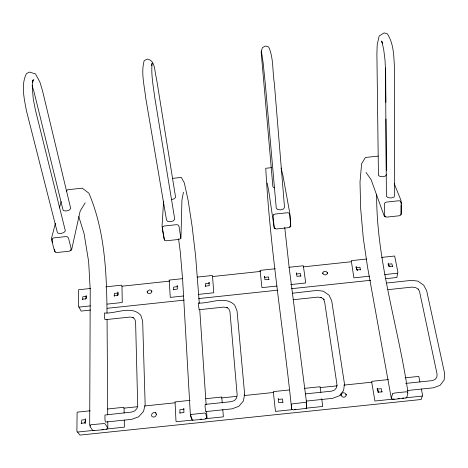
<?xml version="1.0" encoding="UTF-8"?>
<svg xmlns="http://www.w3.org/2000/svg" width="468" height="468" viewBox="0 0 468 468"><rect width="100%" height="100%" fill="white"/><g stroke="black" fill="none" stroke-linecap="round" stroke-linejoin="round"><path stroke-width="0.7" d="M400.988 214.853L401.029 204.82M401.035 203.387L401.041 200.52L394.267 183.76M85.316 418.778L85.293 422.85L81.093 423.288M86.13 295.331L86.112 298.818L82.222 299.233M81.66 423.4L81.689 420.012L85.176 419.65M82.748 299.555L82.772 296.77L86.638 296.355M180.946 238.481L181.929 200.088L183.438 192.196M376.652 194.787C376.447 261.548 398.192 326.05 407.85 391.628L407.47 392.945M163.584 201.462L162.057 226.237L164.502 240.242M32.579 81.455L32.819 80.069L32.356 88.154L33.228 98.649L35.252 109.319L65.362 230.929L63.788 232.602L60.723 233.555L57.979 233.222L57.172 231.806L26.319 110.296C24.248 98.479 20.785 85.065 26.383 73.722L29.256 72.072L35.492 73.903L39.85 81.958L42.448 90.476L70.732 208.552L69.241 210.091L66.316 210.986L63.677 210.694L62.887 209.401L33.918 91.412L32.07 85.521M389.867 265.783L389.721 266.602L388.703 265.087M261.39 51.012L263.127 62.741L265.321 84.064L276.266 208.213L277.705 209.565L280.736 209.869L283.555 208.933L284.509 207.324L274.324 83.076C272.353 71.177 273.727 58.114 268.667 46.981L265.403 46.004L262.384 47.677L261.167 52.053L272.885 186.709L274.26 187.943M378.518 392.283L378.811 390.985L378.676 391.634L377.588 389.85M357.312 270.34L357.599 269.217L357.511 270.036L356.528 268.515M151.474 65.707L152.159 63.063C150.93 74.131 153.206 85.258 154.551 96.221L174.739 219.147L173.476 220.791L170.533 221.733L167.649 221.417L166.52 220.03L145.589 97.204C144.337 85.199 140.88 72.669 144.156 60.723L147.098 59.062C155.745 60.191 154.311 71.82 156.376 77.934L175.582 197.221L174.371 198.736L171.551 199.614M55.411 223.365L51.538 238.13L52.615 242.289M59.465 207.897L61.127 201.573M322.657 273.751L323.119 272.078L324.722 271.229L326.524 271.709L327.477 273.236L327.512 272.429L327.05 274.108L325.441 274.956L323.628 274.47L322.68 272.943M151.889 291.143L151.24 292.833L149.567 293.688L147.841 293.196L147.081 291.652L147.362 292.424L148.005 290.739L149.678 289.891L151.392 290.376L151.901 291.4M85.521 420.387L84.755 422.358L85.246 423.569M292.307 293.237L317.146 290.4L323.329 291.195L329.074 295.209L331.713 300.848L344.46 383.789L343.611 390.505L339.282 395.846L332.619 398.338L306.183 401.099M118.211 293.916L117.532 295.606L117.205 294.834M32.584 82.257L33.801 79.326M85.603 299.005L86.317 297.315M386.357 174.447L385.72 175.904L383.122 176.758L380.098 176.512L378.431 175.301L376.898 53.668L377.19 44.788L379.174 35.983L384.164 32.895L387.381 33.883C394.226 44.46 393.793 57.775 394.565 69.878L394.676 195.46L394.033 197.04L391.336 197.958L388.165 197.671L386.398 196.349L385.527 70.873L385.012 59.974L383.696 49.468L381.87 41.588L382.479 42.892M66.333 191.587L67.41 189.774L82.239 188.165L88.891 193.185C104.914 230.823 106.663 272.668 107.014 313.057M85.194 202.819L80.163 211.08L71.516 250.228L70.089 250.38M172.803 178.349L181.303 177.43L184.316 182.853L188.159 200.485L192.132 226.395L195.618 256.131L199.315 303.352M271.452 167.661L265.765 168.275C270.001 249.011 283.421 329.08 291.669 409.453L293.571 409.886L306.107 408.394L306.657 407.891L306.493 402.866L304.592 402.416L291.88 403.937L291.348 404.446L291.529 408.254M378.261 156.084L365.426 157.476L361.635 163.648L360.009 181.929L360.635 208.272L363.291 238.177L367.544 267.082L391.336 398.467M275.705 228.302L274.271 228.46L268.702 190.716L267.193 183.14M289.335 226.84L290.768 226.688L289.657 212.507L282.941 175.518L281.04 168.024M385.872 216.473L384.433 216.631L371.106 179.659L366.023 172.452M90.728 288.458L78.536 289.756L78.349 306.119L78.876 307.119L90.447 305.891M105.78 286.849L121.557 285.164L121.978 286.211L122.259 302.503L107.073 304.118M182.836 278.63L169.17 280.086L170.276 297.396L183.327 296.004M197.215 277.091L212.32 275.482L212.536 276.547L213.788 292.763L198.561 294.384M275.225 268.767L260.073 270.387L260.185 271.463L261.951 287.639L276.974 286.036M288.926 267.304L303.352 265.765L305.586 281.929L305.592 282.994L290.569 284.591M366.444 259.032L351.252 260.653L353.902 277.852L369.685 276.173M381.636 257.412L394.659 256.025L397.882 272.107L396.841 277.501L385.954 278.659M122.025 286.205L169.638 281.122M212.46 276.553L260.383 271.44M303.241 266.871L351.094 261.764M118.299 292.98L114.432 293.395L114.461 296.174M387.984 264.239L391.891 263.817L392.43 266.561M114.022 295.846L117.913 295.431L117.866 291.95M173.458 289.511L177.354 289.095L177.173 285.626L177.471 286.673L173.593 287.089L173.733 289.862M205.353 286.112L209.254 285.696L208.997 282.233L209.225 283.292L205.341 283.702L205.54 286.469M268.878 279.343L264.97 279.765L264.584 276.307L264.683 277.378L268.574 276.962L268.889 279.724M300.871 275.939L296.958 276.354L296.501 272.908L296.525 273.985L300.421 273.569L300.795 276.325M360.67 269.568L356.751 269.983L356.154 266.549L356.043 267.643L359.945 267.222L360.43 269.972M392.763 266.146L388.838 266.567L388.171 263.133M384.755 274.57L397.671 273.195M90.535 310.073L81.099 311.08L79.004 307.107M107.231 308.301L184.17 300.117M198.684 298.572L277.805 290.16M291.593 288.692L370.709 280.279M386.814 283L411.653 280.355L417.942 281.139L423.675 285.164L426.681 290.774L444.6 373.3L444.155 379.987L440.107 385.304L433.532 387.791L407.727 390.487M293.038 299.742L317.743 297.121L321.329 297.584L320.96 297.326L324.201 299.584L323.411 299.034L324.599 301.603L336.96 384.573L336.562 387.621L334.597 390.037L331.578 391.16L305.259 393.916M387.972 289.663L412.051 287.106L415.695 287.568L418.714 289.557L418.193 288.972L419.55 291.529L437.077 374.09L436.86 377.126L435.018 379.525L432.04 380.648L405.639 383.415M90.189 410.81L77.115 412.173L76.892 431.291L77.472 432.063L94.068 430.332M107.622 408.985L123.599 407.312L124.055 408.131L124.137 413.068M190.119 400.345L175.055 401.924L175.974 420.948L176.301 421.75L192.956 420.012M205.902 398.689L221.686 397.039L222.294 402.989M289.142 389.979L273.306 391.634L275.453 411.401L292.161 409.658M304.253 388.393L320.089 386.738L320.867 392.336M388.487 379.577L371.879 381.315L371.721 382.204L374.932 401.017L394.308 398.993M405.095 377.834L418.813 376.401L419.931 381.97M123.973 408.143L137.405 406.733M144.624 405.978L175.055 402.796M221.551 397.929L236.808 396.332M244.068 395.571L273.751 392.459M320.053 387.615L337.422 385.796M343.933 385.111L371.955 382.18M179.73 412.981L183.947 412.542L183.731 408.482L184.035 409.313L179.841 409.746L180.016 413.121M282.918 402.193L278.694 402.638L278.238 398.601L278.314 399.45L282.52 399.011L282.906 402.369M382.216 391.815L377.974 392.26L377.278 388.241L377.103 389.124L381.321 388.68L381.911 392.02M102.006 429.501L103.451 429.355M106.335 429.051L124.377 427.167L124.254 420.118M200.193 419.258L201.644 419.106M205.259 418.725L223.359 416.836L222.797 409.553M294.337 409.43L295.794 409.278M305.961 408.213L322.663 406.47L321.738 398.631M397.894 398.619L399.333 398.473M402.199 398.169L403.638 398.022M405.791 397.794L422.294 396.074M133.468 317.526L130.01 317.052L105.452 319.662L104.949 319.539L104.434 317.538L104.411 313.016C115.947 313.893 131.344 305.054 140.745 315.204L142.652 320.908L145.156 404.656L143.518 411.436L138.622 416.818L131.789 419.322L105.528 422.066L104.978 420.141L104.949 414.999L131.631 412.074L134.726 410.945L136.954 408.511L137.709 405.434L135.585 321.656L134.731 319.059L132.532 317.327M77.606 432.052L79.888 435.105L421.147 399.502L422.586 395.203L421.329 388.937M90.511 426.055L89.692 424.868L90.225 290.084L88.639 261.6L84.064 233.55L78.776 216.608M381.391 41.003L382.748 43.553M192.102 419.264L190.336 414.355L182.666 280.221L180.274 251.784L178.554 238.774M54.417 249.216L55.13 251.989M284.731 227.372L289.318 268.843L306.487 402.217L306.505 407.324M199.76 309.904L206.119 404.598M206.564 411.156L207.002 417.708M385.632 68.024L385.866 102.281M385.977 119.047L386.334 170.802M107.061 319.609L107.728 414.964M107.775 421.51L107.821 428.062M90.108 425.47L90.108 426.693L92.565 430.238L93.395 430.595L105.973 429.466L107.453 428.682L107.447 427.477L105.154 423.897L104.329 423.528L91.576 424.669L90.365 424.985L90.108 425.47M401.316 203.024L401.275 213.782L400.661 215.104L399.192 215.783L386.761 217.117L385.293 216.754L384.415 214.859L384.322 204.124L384.924 202.784L386.398 202.094L398.952 200.743L400.427 201.117L401.316 203.024M180.66 236.744L180.239 238.774L178.87 239.44L166.52 240.763L164.976 240.412L164.163 239.247L162.326 228.735L162.759 226.688L164.133 226.015L176.594 224.669L178.15 225.032L178.957 226.219L180.66 236.744M341.049 394.928L340.985 395.577L341.464 393.629L343.19 392.664L345.15 393.243L346.197 395.033L346.273 394.384L345.793 396.337L344.062 397.309L342.096 396.724L341.049 394.928M244.647 394.237L243.401 400.988L238.785 406.347L232.04 408.845L205.692 411.6L205.06 406.715L205.212 404.381L231.444 401.638L234.497 400.509L236.597 398.081L237.171 395.021L229.946 311.641L228.922 309.061L226.6 307.341L227.255 307.57L223.733 307.102L199.099 309.717L198.256 303.042C209.91 303.837 225.161 295.144 234.766 305.224L237.036 310.892L244.647 394.237M52.083 239.323L51.796 240.622L54.499 251.023L55.417 252.176L56.997 252.521L69.299 251.199L70.621 250.544L71.089 248.508L68.521 238.101L67.614 236.925L66.023 236.568L53.609 237.908L52.276 238.575L52.083 239.323M392.465 393.886L391.494 397.818L392.149 399.415L393.43 399.461L406.066 397.958L406.745 397.443L407.891 393.5L407.236 391.88L405.949 391.827L394.53 393.021L392.465 393.886M156.388 414.233L155.698 416.204L153.884 417.181L152.024 416.59L151.486 415.385L152.182 413.42L153.984 412.448L155.844 413.033L155.563 412.425L156.675 414.841L156.388 414.233M273.64 214.759L273.142 216.087L274.108 226.705L274.932 228.606L276.442 228.963L288.832 227.629L290.254 226.962L290.763 225.652L289.926 215.011L289.084 213.098L287.568 212.729L275.067 214.075L273.64 214.759M190.956 414.478L190.564 414.976L190.634 416.192L191.956 419.866L192.658 420.235L205.218 419.106L206.891 418.304L205.657 413.396L204.966 413.016L190.956 414.478"/></g></svg>
